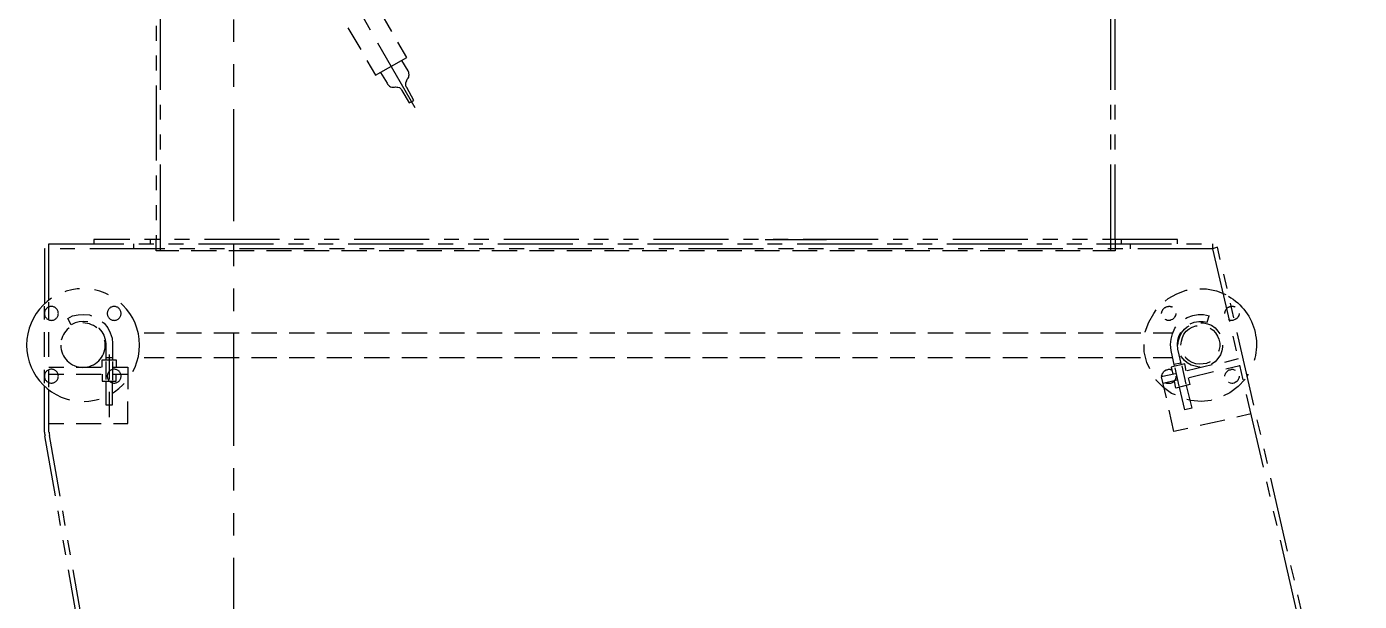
# Model space of a CAD drawing. Header units: inches. Extents: x 0 to 1408, y 0 to 1088.
# Drawn here: x 966.5 to 1025.8, y 390.1 to 415.7 of the extents above; entities that cross this region are included whole.
import ezdxf

# ---------------------------------------------------------------- set-up
doc = ezdxf.new("R2010")
doc.units = ezdxf.units.IN
doc.header["$LTSCALE"] = 32
doc.header["$MEASUREMENT"] = 0
doc.linetypes.add('PHANTOM2', pattern=[1.25, 0.625, -0.125, 0.125, -0.125, 0.125, -0.125])
doc.layers.add('Layout-AM_11', color=92, linetype='PHANTOM2', lineweight=25)

# ---------------------------------------------------------------- blocks, each defined once
blk = doc.blocks.new('A$Cdb8327fd')
at = {"layer": 'Layout-AM_11', "ltscale": 0.25}
for points in [[(-2.723, 40.654), (-2.723, 68.792)], [(-2.426, 40.654), (-2.426, 67.801)], [(61.049, 40.654), (61.049, 60.932), (61.346, 60.932), (61.346, 40.654)], [(44.041, 49.439), (48.004, 56.341)], [(46.451, 55.978), (45.626, 54.558)], [(48.532, 54.789), (47.673, 53.336)], [(47.277, 52.609), (46.682, 51.619), (44.602, 52.808), (45.196, 53.831)], [(46.352, 51.817), (45.923, 51.09), (45.89, 51.024), (45.824, 50.958), (45.758, 50.892), (45.692, 50.859), (45.593, 50.826), (45.427, 50.826), (45.361, 50.859), (45.263, 50.826), (45.196, 50.826), (45.097, 50.793), (45.031, 50.727), (44.965, 50.661), (44.932, 50.595), (44.437, 49.77), (44.139, 49.934), (44.602, 50.793), (44.635, 50.859), (44.668, 50.958), (44.668, 51.123), (44.635, 51.189), (44.602, 51.256), (44.569, 51.354), (44.503, 51.42), (44.47, 51.487), (44.47, 51.586), (44.437, 51.652), (44.47, 51.751), (44.47, 51.817), (44.503, 51.916), (44.932, 52.609)], [(-18.146, 2.84), (65.243, 2.84), (65.243, 0.33), (-18.741, 0.33), (-9.56, 40.126), (-9.23, 40.027), (-17.618, 3.798)], [(68.512, 36.625), (68.512, 40.357), (-9.23, 40.357), (-9.23, 40.027), (68.809, 40.027), (68.809, 36.361)], [(-6.885, 40.357), (-6.885, 40.654), (65.507, 40.654), (65.507, 40.357)], [(-3.747, 40.027), (-3.747, 40.357)], [(-3.12, 40.654), (-3.12, 40.357)], [(-2.723, 40.654), (-2.723, 39.894), (-1.237, 39.894)], [(-2.426, 39.894), (-2.426, 40.654)], [(20.659, 40.654), (16.563, 40.654)], [(59.827, 39.894), (61.346, 39.894), (61.346, 40.654)], [(61.049, 39.894), (61.049, 40.654)], [(61.742, 40.654), (61.742, 40.357)], [(62.832, 40.027), (62.832, 40.357)], [(-0.379, 39.894), (1.272, 39.894)], [(2.131, 39.894), (3.782, 39.894)], [(4.641, 39.894), (6.292, 39.894)], [(7.151, 39.894), (8.802, 39.894)], [(9.661, 39.894), (11.312, 39.894)], [(12.171, 39.894), (13.822, 39.894)], [(14.681, 39.894), (16.332, 39.894)], [(17.191, 39.894), (18.842, 39.894)], [(19.701, 39.894), (21.352, 39.894)], [(22.211, 39.894), (23.862, 39.894)], [(24.721, 39.894), (26.372, 39.894)], [(27.23, 39.894), (28.882, 39.894)], [(29.741, 39.894), (31.392, 39.894)], [(32.25, 39.894), (33.901, 39.894)], [(34.76, 39.894), (36.412, 39.894)], [(37.237, 39.894), (38.921, 39.894)], [(39.747, 39.894), (41.431, 39.894)], [(42.257, 39.894), (43.941, 39.894)], [(44.767, 39.894), (46.451, 39.894)], [(47.277, 39.894), (48.961, 39.894)], [(49.787, 39.894), (51.471, 39.894)], [(52.297, 39.894), (53.981, 39.894)], [(54.806, 39.894), (56.491, 39.894)], [(57.316, 39.894), (59.001, 39.894)], [(-8.371, 37.352), (-8.833, 37.352), (-9.494, 37.22), (-10.121, 36.956)], [(-6.059, 36.526), (-6.257, 36.691), (-6.852, 37.022), (-7.479, 37.253), (-7.545, 37.253)], [(-11.013, 35.7), (-11.013, 35.667), (-10.98, 35.568), (-10.947, 35.502), (-10.914, 35.436), (-10.848, 35.37), (-10.749, 35.304), (-10.683, 35.271), (-10.584, 35.238), (-10.419, 35.238), (-10.319, 35.271), (-10.286, 35.304)], [(-7.413, 35.37), (-7.545, 35.436), (-7.908, 35.568), (-8.272, 35.634), (-8.635, 35.634), (-9.031, 35.535)], [(-6.786, 35.7), (-6.786, 35.667), (-6.753, 35.568), (-6.72, 35.502), (-6.686, 35.436), (-6.621, 35.37), (-6.555, 35.304), (-6.455, 35.271), (-6.389, 35.238), (-6.191, 35.238), (-6.125, 35.271), (-6.059, 35.304)], [(-4.738, 34.445), (-4.738, 34.478), (-4.969, 35.106), (-5.3, 35.7), (-5.464, 35.931)], [(65.903, 35.139), (66.2, 35.172), (66.498, 35.139), (66.762, 35.073), (67.026, 34.941), (67.257, 35.37), (66.927, 35.535), (66.564, 35.601), (66.2, 35.634), (65.804, 35.601), (65.672, 35.535)], [(68.512, 35.304), (68.512, 36.46)], [(68.809, 35.304), (68.809, 36.196)], [(-8.437, 35.073), (-8.635, 35.073), (-8.899, 35.007), (-9.163, 34.908), (-9.395, 34.743), (-9.593, 34.512), (-9.725, 34.346)], [(-7.744, 35.007), (-8.008, 35.106), (-8.305, 35.172), (-8.602, 35.172), (-8.866, 35.106), (-8.998, 35.535)], [(-7.116, 33.587), (-7.149, 33.851), (-7.215, 34.082), (-7.314, 34.313), (-7.479, 34.512), (-7.677, 34.676), (-7.875, 34.776), (-8.107, 34.875), (-8.206, 34.875)], [(-6.918, 33.587), (-6.95, 33.884), (-7.05, 34.148), (-7.149, 34.412), (-7.347, 34.644), (-7.545, 34.809), (-7.677, 34.875)], [(-6.686, 32.167), (-6.455, 33.223), (-6.422, 33.62), (-6.455, 33.983), (-6.555, 34.346), (-6.72, 34.709), (-6.786, 34.809)], [(64.945, 35.139), (64.813, 35.04), (64.582, 34.743), (64.417, 34.412), (64.285, 34.049), (64.252, 33.686), (64.252, 32.596)], [(65.176, 34.743), (65.176, 34.709), (64.979, 34.478), (64.846, 34.248), (64.747, 33.95), (64.714, 33.686), (64.714, 32.596)], [(-9.064, 34.709), (-9.263, 34.578), (-9.428, 34.412), (-9.56, 34.181), (-9.659, 33.983), (-9.725, 33.719), (-9.725, 33.487), (-9.659, 33.223), (-9.626, 33.158)], [(-7.149, 32.266), (-6.918, 33.323), (-6.885, 33.62), (-6.918, 33.917), (-6.984, 34.181), (-7.116, 34.445)], [(-5.267, 34.412), (-6.588, 34.412)], [(-2.756, 34.412), (-4.441, 34.412)], [(-0.246, 34.412), (-1.931, 34.412)], [(2.263, 34.412), (0.579, 34.412)], [(4.773, 34.412), (3.089, 34.412)], [(7.283, 34.412), (5.599, 34.412)], [(9.793, 34.412), (8.109, 34.412)], [(12.303, 34.412), (10.619, 34.412)], [(14.813, 34.412), (13.129, 34.412)], [(17.323, 34.412), (15.638, 34.412)], [(19.833, 34.412), (18.148, 34.412)], [(22.342, 34.412), (20.659, 34.412)], [(24.853, 34.412), (23.168, 34.412)], [(27.363, 34.412), (25.678, 34.412)], [(29.872, 34.412), (28.188, 34.412)], [(32.382, 34.412), (30.698, 34.412)], [(34.892, 34.412), (33.208, 34.412)], [(37.403, 34.412), (35.718, 34.412)], [(39.912, 34.412), (38.228, 34.412)], [(42.422, 34.412), (40.738, 34.412)], [(44.932, 34.412), (43.248, 34.412)], [(47.442, 34.412), (45.758, 34.412)], [(49.952, 34.412), (48.268, 34.412)], [(52.462, 34.412), (50.778, 34.412)], [(54.972, 34.412), (53.287, 34.412)], [(57.482, 34.412), (55.797, 34.412)], [(59.991, 34.412), (58.307, 34.412)], [(62.138, 34.412), (60.817, 34.412)], [(68.512, 32.794), (68.512, 34.445)], [(68.809, 32.794), (68.809, 34.445)], [(-9.89, 33.587), (-9.89, 33.454), (-9.857, 33.19), (-9.758, 32.926), (-9.593, 32.695), (-9.395, 32.464), (-9.163, 32.299)], [(-5.035, 32.001), (-4.837, 32.431), (-4.672, 33.125), (-4.672, 33.62)], [(64.483, 32.959), (64.483, 31.275)], [(-11.046, 32.2), (-10.121, 31.968)], [(-10.947, 32.662), (-10.022, 32.431)], [(-9.197, 32.266), (-7.545, 31.87)], [(-9.064, 32.464), (-8.833, 32.365), (-8.602, 32.332), (-8.371, 32.299), (-8.107, 32.332), (-7.875, 32.431), (-7.677, 32.53), (-7.479, 32.695), (-7.413, 32.794)], [(-8.404, 32.101), (-8.338, 32.101), (-8.074, 32.167), (-7.809, 32.233), (-7.545, 32.398), (-7.347, 32.563), (-7.149, 32.794), (-7.116, 32.86)], [(-7.479, 31.87), (-7.38, 32.332), (-6.455, 32.101), (-6.588, 31.638)], [(-7.182, 32.2), (-7.446, 30.978)], [(-6.654, 32.299), (-7.116, 32.398)], [(-6.72, 32.068), (-6.984, 30.846)], [(-5.267, 32.761), (-6.555, 32.761)], [(-2.756, 32.761), (-4.408, 32.761)], [(-0.246, 32.761), (-1.898, 32.761)], [(2.263, 32.761), (0.612, 32.761)], [(4.773, 32.761), (3.122, 32.761)], [(7.283, 32.761), (5.632, 32.761)], [(9.793, 32.761), (8.142, 32.761)], [(12.303, 32.761), (10.652, 32.761)], [(14.813, 32.761), (13.161, 32.761)], [(17.323, 32.761), (15.671, 32.761)], [(19.833, 32.761), (18.182, 32.761)], [(22.342, 32.761), (20.659, 32.761)], [(24.853, 32.761), (23.168, 32.761)], [(27.363, 32.761), (25.678, 32.761)], [(29.872, 32.761), (28.188, 32.761)], [(32.382, 32.761), (30.698, 32.761)], [(34.892, 32.761), (33.208, 32.761)], [(37.403, 32.761), (35.718, 32.761)], [(39.912, 32.761), (38.228, 32.761)], [(42.422, 32.761), (40.738, 32.761)], [(44.932, 32.761), (43.248, 32.761)], [(47.442, 32.761), (45.758, 32.761)], [(49.952, 32.761), (48.268, 32.761)], [(52.462, 32.761), (50.778, 32.761)], [(54.972, 32.761), (53.287, 32.761)], [(57.482, 32.761), (55.797, 32.761)], [(59.991, 32.761), (58.307, 32.761)], [(62.138, 32.761), (60.817, 32.761)], [(64.186, 32.101), (63.228, 32.101), (63.228, 30.648)], [(64.945, 32.101), (64.945, 32.596), (64.021, 32.596), (64.021, 32.101)], [(64.252, 32.728), (64.714, 32.728)], [(64.252, 32.497), (64.252, 31.242)], [(64.714, 32.497), (64.714, 31.275)], [(66.696, 32.101), (65.012, 32.101)], [(68.512, 32.101), (67.521, 32.101)], [(-11.409, 31.308), (-10.947, 30.813), (-10.385, 30.383), (-9.956, 30.185)], [(-11.013, 31.506), (-11.013, 31.44), (-10.98, 31.374), (-10.947, 31.275), (-10.914, 31.209), (-10.848, 31.143), (-10.749, 31.077), (-10.683, 31.044), (-10.584, 31.011), (-10.518, 31.011), (-10.419, 31.044), (-10.319, 31.077), (-10.286, 31.077)], [(-10.055, 31.506), (-10.055, 31.572), (-10.088, 31.671), (-10.121, 31.737), (-10.187, 31.804), (-10.253, 31.87), (-10.319, 31.936), (-10.419, 31.936), (-10.518, 31.968), (-10.584, 31.968), (-10.683, 31.936), (-10.749, 31.903)], [(-9.296, 31.804), (-7.677, 31.407)], [(-7.611, 31.407), (-7.711, 30.945), (-6.786, 30.713), (-6.686, 31.176)], [(-6.852, 31.242), (-5.927, 31.011)], [(-6.753, 31.671), (-5.795, 31.473), (-6.125, 30.053)], [(-6.753, 30.251), (-6.489, 30.35), (-5.96, 30.746), (-5.464, 31.242), (-5.464, 31.275)], [(-5.828, 31.506), (-5.861, 31.572), (-5.861, 31.671), (-5.927, 31.737), (-5.96, 31.804), (-6.026, 31.87), (-6.125, 31.936), (-6.191, 31.936), (-6.29, 31.968), (-6.389, 31.968), (-6.455, 31.936), (-6.555, 31.903)], [(64.186, 31.638), (63.228, 31.638)], [(64.945, 31.638), (64.945, 31.176), (64.021, 31.176), (64.021, 31.638)], [(64.714, 31.176), (64.714, 29.591), (64.252, 29.591), (64.252, 31.176)], [(66.696, 31.638), (65.012, 31.638)], [(68.512, 31.638), (67.521, 31.638)], [(68.512, 30.779), (68.512, 31.936)], [(68.809, 31.044), (68.809, 31.936)], [(-7.479, 30.879), (-7.842, 29.36), (-7.38, 29.26), (-7.017, 30.779)], [(64.483, 30.449), (64.483, 28.765)], [(68.512, 27.774), (68.512, 30.582)], [(68.809, 27.774), (68.809, 30.846)], [(-9.163, 29.921), (-9.13, 29.888), (-8.47, 29.822), (-7.777, 29.888), (-7.512, 29.954)], [(64.186, 28.336), (63.228, 28.336), (63.228, 29.822)], [(-11.805, 28.996), (-10.848, 28.765)], [(-10.055, 28.567), (-8.404, 28.204)], [(-7.578, 28.005), (-6.654, 27.807), (-6.323, 29.227)], [(66.696, 28.336), (65.012, 28.336)], [(68.512, 28.336), (67.521, 28.336)], [(68.446, 27.543), (68.479, 27.675), (68.479, 27.774)], [(68.743, 27.51), (68.776, 27.642), (68.776, 27.774)], [(-19.038, 0.396), (-18.245, 3.864), (-17.915, 3.798), (64.285, 3.798), (68.479, 27.543)], [(64.615, 3.798), (68.776, 27.51)]]:
    blk.add_lwpolyline(points, dxfattribs=at)
for centre, radius in [((66.228, 33.586), 3.77), ((64.151, 35.702), 0.464), ((68.345, 35.702), 0.464), ((66.235, 33.581), 1.485), ((64.151, 31.508), 0.464), ((68.345, 31.508), 0.464)]:
    blk.add_circle(centre, radius, dxfattribs=at)
for centre, radius, start, end in [((-8.404, 33.599), 3.762, 120.01766, 214.40479), ((-10.534, 35.702), 0.479, 359.82066, 116.64525), ((-6.34, 35.663), 0.514, 4.15829, 114.70672), ((-6.307, 31.487), 0.479, 177.74954, 301.13933)]:
    blk.add_arc(centre, radius, start, end, dxfattribs=at)

msp = doc.modelspace()

# ---------------------------------------------------------------- linework, layer by layer
at = {"layer": 'Layout-AM_11', "ltscale": 0.25}
msp.add_line((975.693774, 532.034898), (975.693774, 218.683323), dxfattribs=at)

# ---------------------------------------------------------------- block references
at = {"layer": 'Layout-AM_11', "ltscale": 0.25, "xscale": -0.666666, "yscale": 0.666666, "zscale": 0.666666}
msp.add_blockref('A$Cdb8327fd', (1013.143796, 379.129204), dxfattribs=at)

doc.saveas('drawing.dxf')
